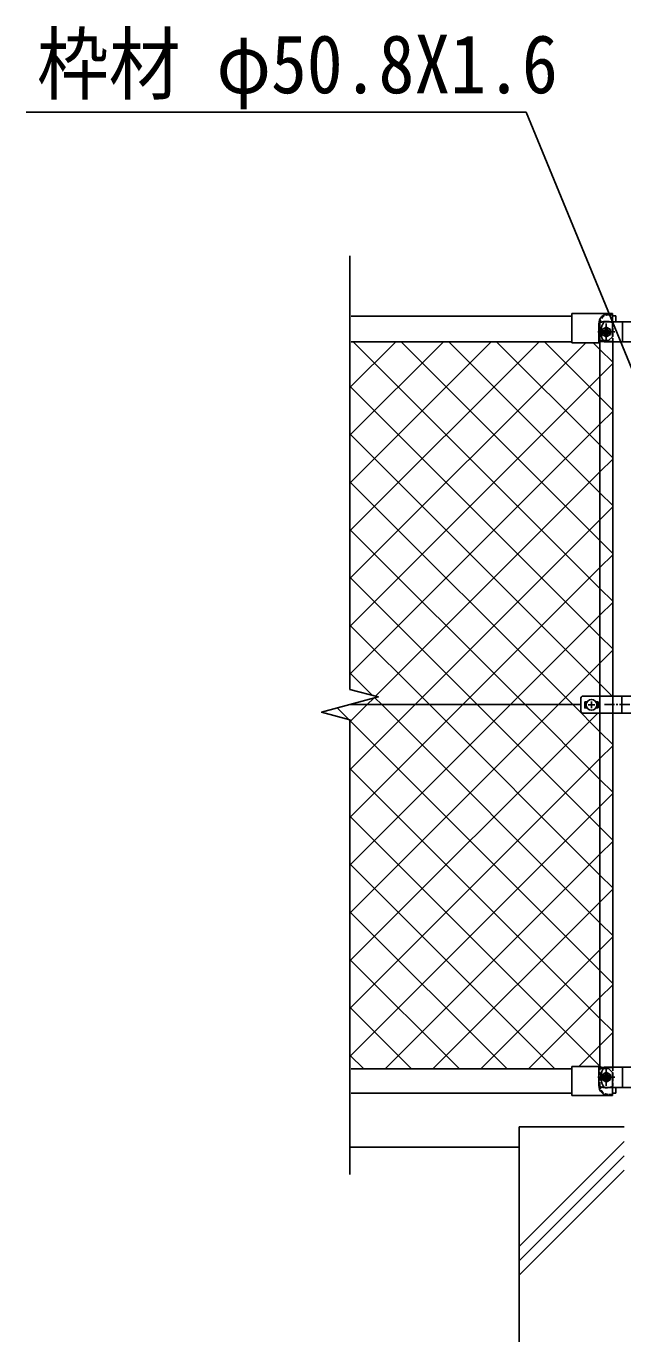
# Model space of a CAD drawing. Units: millimetres, scale not verified. Extents: x -5348 to 5454, y -3899 to 2801.
# Drawn here: x -4935 to -4052, y -2419 to -484 of the extents above; entities that cross this region are included whole.
import ezdxf
from ezdxf.enums import TextEntityAlignment as Align

# ---------------------------------------------------------------- set-up
doc = ezdxf.new("R2010")
doc.units = ezdxf.units.MM
doc.header["$LTSCALE"] = 20
for name, pattern in [('DASHED', [7.5, 6, -1.5]), ('USER1', [1.125, 0.75, -0.125, 0.125, -0.125]), ('USER3', [0.375, 0.25, -0.125])]:
    doc.linetypes.add(name, pattern=pattern)
for name, color, linetype, lineweight in [('0-0_7詳細', 7, 'Continuous', 25), ('0-1_0', 7, 'Continuous', 25), ('0-3_6文字', 7, 'Continuous', 25), ('0-7_中心線', 1, 'USER1', 25), ('0-8_1', 7, 'Continuous', 25), ('0-9_2', 7, 'Continuous', 25), ('0-A_2網', 2, 'Continuous', 25), ('0-B_継手', 7, 'Continuous', 25), ('0-C_GL', 7, 'Continuous', 25)]:
    doc.layers.add(name, color=color, linetype=linetype, lineweight=lineweight)
doc.styles.add('ＭＳ ゴシック', font='')
doc.styles.get('ＭＳ ゴシック').set_extended_font_data('MS Gothic')

msp = doc.modelspace()

# ---------------------------------------------------------------- linework, layer by layer
at = {"layer": '0-0_7詳細'}
msp.add_lwpolyline([(-4456.09, -823.98), (-4456.09, -1465.75), (-4414.11, -1477), (-4498.08, -1499.5), (-4456.09, -1510.75), (-4456.09, -2183.67)], dxfattribs=at)
at = {"layer": '0-1_0'}
for p, q in [((-4114.57, -1488.25), (-4456.09, -1488.25)), ((-4205.83, -2713.25), (-4205.83, -2113.25)), ((-4205.83, -2290.3), (-4050.38, -2134.85)), ((-4205.83, -2311.51), (-4050.38, -2156.06)), ((-4205.83, -2332.72), (-4050.38, -2177.27))]:
    msp.add_line(p, q, dxfattribs=at)
at = {"layer": '0-1_0', "linetype": 'DASHED'}
for centre in [(-4059.68, -936.66), (-4059.68, -2039.85)]:
    msp.add_arc(centre, 25, 143.1301, 216.8699, dxfattribs=at)
at = {"layer": '0-3_6文字'}
msp.add_lwpolyline([(-4935.3, -611.42), (-4195.48, -611.42), (-3921.7, -1276.55)], dxfattribs=at)
at = {"layer": '0-7_中心線'}
msp.add_line((-4079.46, -1488.25), (-2326.37, -1488.25), dxfattribs=at)
at = {"layer": '0-8_1'}
for p, q in [((-4127.68, -913.25), (-4454.36, -913.25)), ((-4067.68, -909.66), (-4127.68, -909.66)), ((-4127.68, -909.66), (-4127.68, -952.66)), ((-4087.68, -924.66), (-4087.68, -952.66)), ((-4086.13, -922.85), (-4086.13, -2025.45)), ((-4076.68, -949.16), (-4076.68, -924.16)), ((-4067.68, -909.66), (-4067.68, -943.97)), ((-4062.43, -913.06), (-4067.68, -913.06)), ((-4062.43, -913.06), (-4062.43, -921.66)), ((-4064.18, -936.66), (-4089.18, -936.66)), ((-4082.93, -933.22), (-4076.63, -929.58)), ((-4082.93, -940.49), (-4082.93, -933.22)), ((-4082.93, -940.49), (-4076.63, -944.13)), ((-4080.7, -935.33), (-4080.7, -938.48)), ((-4078.32, -935.33), (-4080.7, -935.33)), ((-4078.32, -938.48), (-4080.7, -938.48)), ((-4078.32, -935.33), (-4078.32, -932.95)), ((-4078.32, -932.95), (-4075.17, -932.95)), ((-4078.32, -935.33), (-4078.32, -938.48)), ((-4078.32, -935.33), (-4075.17, -935.33)), ((-4078.32, -938.48), (-4078.32, -940.87)), ((-4078.32, -938.48), (-4075.17, -938.48)), ((-4078.32, -940.87), (-4075.17, -940.87)), ((-4070.33, -933.22), (-4076.63, -929.58)), ((-4070.33, -940.49), (-4076.63, -944.13)), ((-4075.17, -935.33), (-4075.17, -932.95)), ((-4075.17, -935.33), (-4075.17, -938.48)), ((-4075.17, -935.33), (-4072.79, -935.33)), ((-4075.17, -938.48), (-4075.17, -940.87)), ((-4075.17, -938.48), (-4072.79, -938.48)), ((-4073.37, -949.66), (-4067.68, -943.97)), ((-4072.79, -935.33), (-4072.79, -938.48)), ((-4070.33, -940.49), (-4070.33, -933.22)), ((-4127.68, -951.25), (-4454.36, -951.25)), ((-4086.13, -952.66), (-4127.68, -952.66)), ((-4073.37, -949.66), (-4086.13, -949.66)), ((-4067.13, -951.06), (-4086.13, -951.06)), ((-4067.13, -2024.85), (-4067.13, -951.06)), ((-4127.68, -2027.44), (-4454.36, -2027.44)), ((-4086.13, -2023.85), (-4127.68, -2023.85)), ((-4127.68, -2066.85), (-4127.68, -2023.85)), ((-4087.68, -2051.85), (-4087.68, -2023.85)), ((-4067.13, -2025.45), (-4086.13, -2025.45)), ((-4073.37, -2026.85), (-4086.13, -2026.85)), ((-4076.68, -2027.35), (-4076.68, -2052.35)), ((-4073.37, -2026.85), (-4067.68, -2032.54)), ((-4064.18, -2039.85), (-4089.18, -2039.85)), ((-4082.93, -2036.02), (-4076.63, -2032.38)), ((-4082.93, -2036.02), (-4082.93, -2043.29)), ((-4082.93, -2043.29), (-4076.63, -2046.93)), ((-4078.32, -2038.03), (-4080.7, -2038.03)), ((-4078.32, -2035.64), (-4075.17, -2035.64)), ((-4078.32, -2038.03), (-4075.17, -2038.03)), ((-4078.32, -2041.17), (-4078.32, -2043.56)), ((-4078.32, -2041.17), (-4075.17, -2041.17)), ((-4078.32, -2043.56), (-4075.17, -2043.56)), ((-4070.33, -2036.02), (-4076.63, -2032.38)), ((-4070.33, -2043.29), (-4076.63, -2046.93)), ((-4075.17, -2038.03), (-4072.79, -2038.03)), ((-4075.17, -2041.17), (-4075.17, -2043.56)), ((-4075.17, -2041.17), (-4072.79, -2041.17)), ((-4072.79, -2041.17), (-4072.79, -2038.03)), ((-4070.33, -2036.02), (-4070.33, -2043.29)), ((-4067.68, -2066.85), (-4067.68, -2032.54)), ((-4127.68, -2063.25), (-4454.36, -2063.25)), ((-4067.68, -2066.85), (-4127.68, -2066.85)), ((-4062.43, -2063.45), (-4067.68, -2063.45)), ((-4062.43, -2063.45), (-4062.43, -2054.85))]:
    msp.add_line(p, q, dxfattribs=at)
at = {"layer": '0-8_1', "linetype": 'USER3'}
for p, q in [((-4086.08, -924.66), (-4086.08, -952.66)), ((-4072.68, -911.26), (-4067.68, -911.26)), ((-4067.13, -951.06), (-4067.13, -922.85)), ((-4086.08, -2051.85), (-4086.08, -2023.85)), ((-4067.13, -2025.45), (-4067.13, -2053.65)), ((-4072.68, -2065.25), (-4067.68, -2065.25))]:
    msp.add_line(p, q, dxfattribs=at)
at = {"layer": '0-8_1'}
for points in [[(-4078.32, -2041.17), (-4080.7, -2041.17), (-4080.7, -2038.03)], [(-4078.32, -2041.17), (-4078.32, -2038.03), (-4078.32, -2035.64)], [(-4075.17, -2041.17), (-4075.17, -2038.03), (-4075.17, -2035.64)]]:
    msp.add_lwpolyline(points, dxfattribs=at)
for centre, radius in [((-4076.63, -936.85), 6.3), ((-4076.63, -936.85), 4), ((-4076.63, -2039.65), 6.3), ((-4076.63, -2039.65), 4)]:
    msp.add_circle(centre, radius, dxfattribs=at)
for centre, start, end in [((-4072.68, -924.66), 90, 180), ((-4072.68, -2051.85), 180, 270)]:
    msp.add_arc(centre, 15, start, end, dxfattribs=at)
at = {"layer": '0-8_1', "linetype": 'DASHED'}
for centre, start, end in [((-4076.63, -951.15), 71.43834, 108.56166), ((-4076.63, -2025.36), 251.43834, 288.56166)]:
    msp.add_arc(centre, 29.84, start, end, dxfattribs=at)
at = {"layer": '0-8_1', "linetype": 'USER3'}
for centre, start, end in [((-4072.68, -924.66), 90, 180), ((-4072.68, -2051.85), 180, 270)]:
    msp.add_arc(centre, 13.4, start, end, dxfattribs=at)
at = {"layer": '0-9_2'}
for p, q in [((-4052.68, -951.66), (-4052.68, -921.66)), ((-4053.88, -1500.75), (-4053.88, -1475.75)), ((-4052.68, -2024.85), (-4052.68, -2054.85))]:
    msp.add_line(p, q, dxfattribs=at)
at = {"layer": '0-A_2網'}
for p, q in [((-4456.09, -1018.99), (-4388.36, -951.25)), ((-4456.09, -1089.7), (-4317.65, -951.25)), ((-4456.09, -1160.41), (-4246.93, -951.25)), ((-4456.09, -1231.12), (-4176.22, -951.25)), ((-4456.09, -1301.84), (-4106.92, -952.66)), ((-4086.13, -1316.21), (-4451.09, -951.25)), ((-4086.13, -1245.5), (-4380.37, -951.25)), ((-4086.13, -1174.79), (-4309.66, -951.25)), ((-4086.13, -1104.08), (-4238.95, -951.25)), ((-4086.13, -1033.37), (-4168.24, -951.25)), ((-4086.13, -1002.58), (-4067.13, -983.58)), ((-4456.09, -1372.55), (-4086.13, -1002.58)), ((-4067.13, -1052.37), (-4086.13, -1033.37)), ((-4086.13, -1073.29), (-4067.13, -1054.29)), ((-4456.09, -1443.26), (-4086.13, -1073.29)), ((-4067.13, -1123.08), (-4086.13, -1104.08)), ((-4126.22, -1488.25), (-4456.09, -1158.38)), ((-4067.13, -1193.79), (-4086.13, -1174.79)), ((-4086.13, -1214.72), (-4067.13, -1195.72)), ((-4359.67, -1488.25), (-4086.13, -1214.72)), ((-4196.93, -1488.25), (-4456.09, -1229.09)), ((-4067.13, -1264.5), (-4086.13, -1245.5)), ((-4086.13, -1285.43), (-4067.13, -1266.43)), ((-4288.96, -1488.25), (-4086.13, -1285.43)), ((-4267.64, -1488.25), (-4456.09, -1299.8)), ((-4067.13, -1335.21), (-4086.13, -1316.21)), ((-4086.13, -1356.14), (-4067.13, -1337.14)), ((-4338.35, -1488.25), (-4456.09, -1370.51)), ((-4218.25, -1488.25), (-4086.13, -1356.14)), ((-4086.13, -1426.85), (-4067.13, -1407.85)), ((-4147.54, -1488.25), (-4086.13, -1426.85)), ((-4422.58, -1474.73), (-4456.09, -1441.22)), ((-4456.09, -1584.68), (-4359.67, -1488.25)), ((-4456.09, -1655.39), (-4288.96, -1488.25)), ((-4456.09, -1726.1), (-4218.25, -1488.25)), ((-4456.09, -1796.81), (-4147.54, -1488.25)), ((-4086.13, -1740.47), (-4338.35, -1488.25)), ((-4086.13, -1669.76), (-4267.64, -1488.25)), ((-4086.13, -1599.05), (-4196.93, -1488.25)), ((-4086.13, -1528.34), (-4126.22, -1488.25)), ((-4457.7, -1510.32), (-4474.77, -1493.26)), ((-4456.09, -1867.52), (-4089.33, -1500.75)), ((-4067.13, -1547.34), (-4086.13, -1528.34)), ((-4086.13, -1568.27), (-4067.13, -1549.27)), ((-4456.09, -1938.23), (-4086.13, -1568.27)), ((-4067.13, -1618.05), (-4086.13, -1599.05)), ((-4086.13, -1638.98), (-4067.13, -1619.98)), ((-4456.09, -2008.94), (-4086.13, -1638.98)), ((-4067.13, -1688.76), (-4086.13, -1669.76)), ((-4086.13, -1709.69), (-4067.13, -1690.69)), ((-4403.88, -2027.44), (-4086.13, -1709.69)), ((-4152.72, -2027.44), (-4456.09, -1724.06)), ((-4067.13, -1759.47), (-4086.13, -1740.47)), ((-4333.17, -2027.44), (-4086.13, -1780.4)), ((-4086.13, -1780.4), (-4067.13, -1761.4)), ((-4223.43, -2027.44), (-4456.09, -1794.77)), ((-4086.13, -1851.11), (-4067.13, -1832.11)), ((-4262.46, -2027.44), (-4086.13, -1851.11)), ((-4294.14, -2027.44), (-4456.09, -1865.48)), ((-4086.13, -1921.82), (-4067.13, -1902.82)), ((-4191.75, -2027.44), (-4086.13, -1921.82)), ((-4364.85, -2027.44), (-4456.09, -1936.2)), ((-4435.56, -2027.44), (-4456.09, -2006.91))]:
    msp.add_line(p, q, dxfattribs=at)
for points in [[(-4067.13, -981.65), (-4086.13, -962.65), (-4096.12, -952.66)], [(-4067.13, -1405.92), (-4086.13, -1386.92), (-4456.09, -1016.96)], [(-4068.01, -1475.75), (-4086.13, -1457.63), (-4456.09, -1087.67)], [(-4418.07, -1475.94), (-4086.13, -1144.01), (-4067.13, -1125.01)], [(-4456.09, -1513.97), (-4430.38, -1488.25), (-4420.97, -1478.84)], [(-4067.13, -1830.18), (-4086.13, -1811.18), (-4409.06, -1488.25), (-4419, -1478.32)], [(-4067.13, -1900.89), (-4086.13, -1881.89), (-4456.09, -1511.93)], [(-4067.13, -1971.6), (-4086.13, -1952.6), (-4456.09, -1582.64)], [(-4084, -2025.45), (-4086.13, -2023.31), (-4456.09, -1653.35)], [(-4117.44, -2023.85), (-4086.13, -1992.53), (-4067.13, -1973.53)]]:
    msp.add_lwpolyline(points, dxfattribs=at)
at = {"layer": '0-B_継手'}
for p, q in [((-4079.68, -921.66), (-3956.68, -921.66)), ((-4079.68, -951.66), (-3956.68, -951.66)), ((-4114.57, -1479.75), (-4114.57, -1496.75)), ((-3957.78, -1475.75), (-4112.57, -1475.75)), ((-4105.18, -1484.15), (-4108.57, -1484.15)), ((-4093.57, -1488.65), (-4103.57, -1488.65)), ((-4098.57, -1493.65), (-4098.57, -1483.65)), ((-4088.57, -1484.15), (-4091.95, -1484.15)), ((-4088.57, -1484.15), (-4088.57, -1493.15)), ((-3957.78, -1500.75), (-4112.57, -1500.75)), ((-4091.95, -1493.15), (-4088.57, -1493.15)), ((-4079.68, -2024.85), (-3956.68, -2024.85)), ((-4079.68, -2054.85), (-3956.68, -2054.85))]:
    msp.add_line(p, q, dxfattribs=at)
msp.add_lwpolyline([(-4108.57, -1484.15), (-4108.57, -1493.15), (-4105.18, -1493.15)], dxfattribs=at)
msp.add_circle((-4098.57, -1488.65), 8, dxfattribs=at)
for centre, start, end in [((-4110.01, -1479.53), 124.07501, 182.79491), ((-4110.01, -1496.98), 177.20509, 235.92501)]:
    msp.add_arc(centre, 4.56, start, end, dxfattribs=at)
at = {"layer": '0-C_GL'}
for p, q in [((-4205.83, -2113.25), (-4050.38, -2113.25)), ((-4456.09, -2143.25), (-4205.83, -2143.25))]:
    msp.add_line(p, q, dxfattribs=at)

# ---------------------------------------------------------------- texts
at = {"layer": '0-3_6文字', "style": 'ＭＳ ゴシック', "width": 0.9}
msp.add_text('枠材 φ50.8X1.6', height=86.66, dxfattribs=at).set_placement((-4919.42, -609.54), align=Align.BOTTOM_LEFT)

doc.saveas('drawing.dxf')
